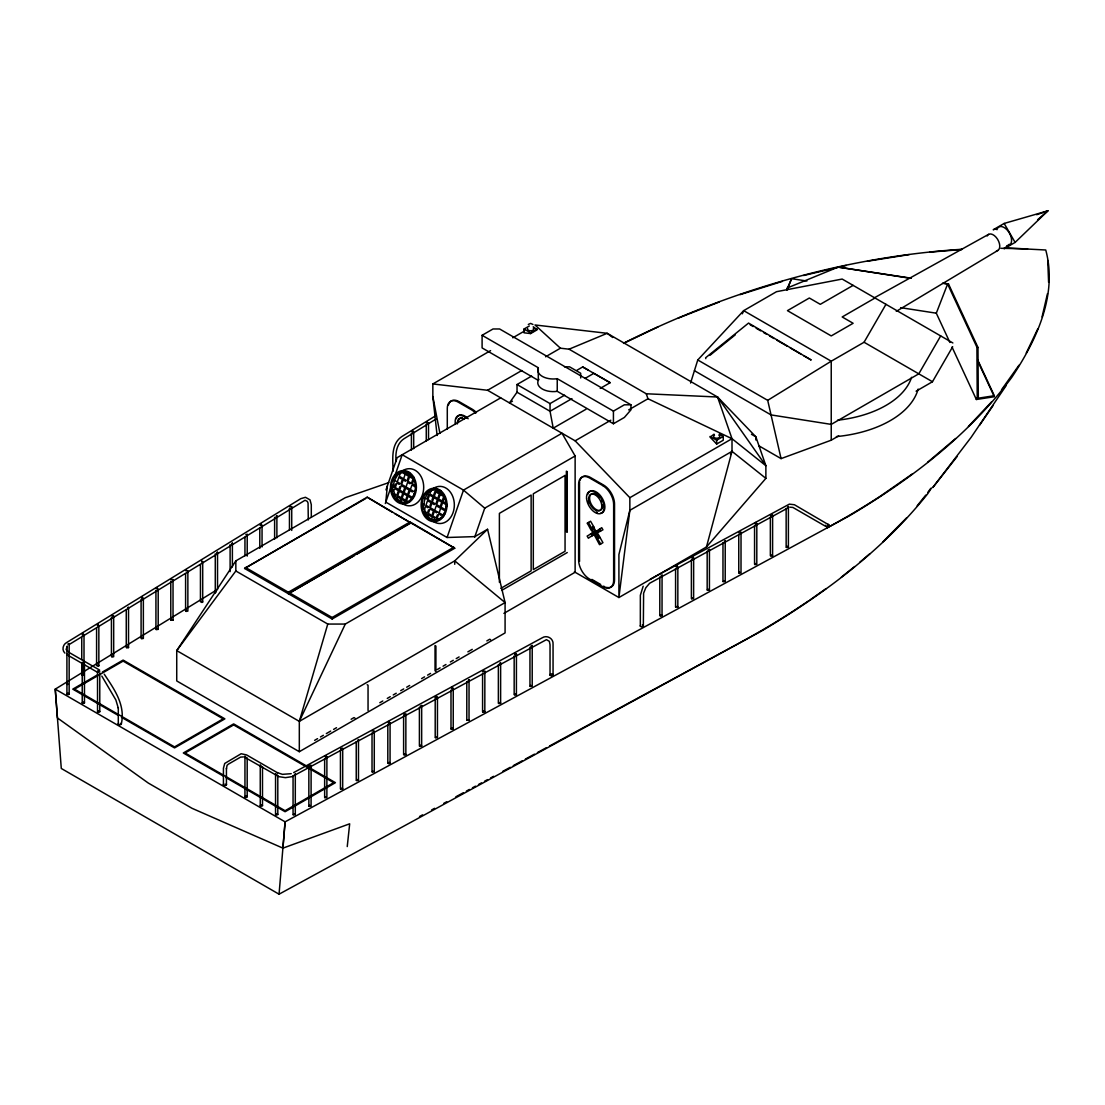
<?xml version="1.0" encoding="UTF-8"?>
<svg xmlns="http://www.w3.org/2000/svg" width="1105" height="1105" viewBox="0 0 1105 1105"><rect width="100%" height="100%" fill="white"/><g stroke="black" fill="none" stroke-linecap="round" stroke-linejoin="round"><path stroke-width="1.5" d="M1048.604 282.341L1047.747 260.476M393.408 486.835L393.463 485.813A15.484 11.989 -90 0 1 394.154 481.877L393.877 480.385L396.405 481.393M424.058 504.529L424.099 503.507A15.484 11.989 -90 0 1 424.803 499.571L424.527 498.079L427.041 499.087L428.091 496.062M295.311 773.873L295.297 814.661L293.336 814.924L293.916 813.805M310.243 766.11L311.113 765.309L311.085 806.098L309.138 806.36L309.718 805.241M326.9 756.732L326.887 797.52L324.925 797.796L325.505 796.677M342.702 748.168L342.674 788.956L340.727 789.219L340.768 788.279M358.49 739.604L358.476 780.392L356.514 780.655L357.095 779.55M373.421 731.842L374.291 731.04L374.264 771.829L372.316 772.091L372.896 770.986M390.079 722.477L390.065 763.265L388.615 763.707L388.159 762.574M405.866 713.913L405.853 754.701L404.402 755.143L403.947 754.011M421.668 705.335L421.654 746.124L419.693 746.4L420.273 745.281M436.599 697.587L437.456 696.772L437.442 737.56L435.481 737.836L436.061 736.717M453.257 688.208L453.23 728.996L451.282 729.259L451.323 728.319M469.045 679.644L469.031 720.432L466.807 720.046M482.581 671.384L483.451 670.583M484.846 671.08L484.819 711.869L482.871 712.131L483.451 711.026M499.778 663.318L500.634 662.517L500.62 703.305L498.659 703.567L498.714 702.614M516.436 653.953L516.408 694.741L514.958 695.183L514.502 694.051M532.223 645.375L532.209 686.164L530.248 686.44L530.828 685.321M662.061 574.959L662.033 615.747L660.597 616.203L660.127 615.071M677.848 568.081L677.835 607.184L675.611 606.797M693.65 557.832L693.622 598.62L691.661 598.882L692.255 597.777M709.438 549.268L709.424 590.056L707.462 590.319L707.518 589.379M725.225 540.704L725.212 581.492L723.25 581.755L723.83 580.65M740.157 532.942L741.027 532.14L741.013 572.929L739.052 573.191L739.632 572.072M756.814 523.577L756.801 564.365L754.839 564.627L755.419 563.509M772.616 514.999L772.588 555.787L771.152 556.243L770.682 555.111M788.404 506.435L788.39 547.224L786.429 547.486L787.009 546.381M216.718 589.918L55.25 689.147L57.419 717.946L148.277 783.044L192.063 808.321L282.921 848.143L285.09 821.844L849.192 515.911C910.644 479.446 968.754 435.232 1011.697 377.468C1036.255 340.644 1057.955 295.035 1045.744 249.992L1004.321 247.852M279.054 894.194L285.09 821.844L55.25 689.147L61.286 768.472L279.054 894.194L761.704 630.927C823.695 594.214 882.564 550.414 927.744 493.728L931.487 487.996M387.33 486.048L385.783 502.112L447.069 537.5L474.888 536.602L487.567 529.281L505.082 602.584L505.082 632.916L299.317 751.704L176.731 680.942L176.731 650.61L235.835 560.87L345.285 497.692L388.739 482.636M791.608 278.681L786.788 290.049L791.608 278.681L806.912 281.043M226.428 768.859L227.05 765.364L228.321 764.19L240.6 757.105L243.501 756.911M597.211 533.273L594.352 535L599.518 544.654L602.943 542.679L597.17 532.444M347.246 846.568L349.677 823.805L282.921 848.143M1047.471 293.654L1042.056 316.928M706.468 546.975L732.007 451.351L732.007 438.713L717.559 397.013L607.211 333.309L535 324.967L560.428 348.199L569.061 349.194L646.259 393.767L717.559 397.013L755.861 436.82L765.876 465.73L765.876 478.368L706.468 546.975L618.911 597.529L574.379 571.824M299.317 751.704L299.317 721.372L327.771 624.063L345.285 624.063L454.735 560.87L487.567 529.281M690.57 383.034L697.766 359.968L743.679 310.643L776.511 291.692L842.176 279.054L952.869 342.964M385.99 489.916L397.178 457.622L500.703 397.855M385.3 503.521L391.805 484.736M394.305 477.498L402.192 454.721L463.492 490.109L484.736 508.162L474.667 537.237M395.48 484.031L394.444 487.043L392.648 486.462L392.8 489.86L393.118 491.628L394.927 488.672L398.422 490.703L396.861 495.22L393.781 493.894L397.248 498.604A15.484 11.989 -90 0 0 399.803 500.952L400.853 498.88L397.344 496.849L396.888 498.162M399.858 486.559L398.822 489.57L395.314 487.54L396.888 483.023L399.223 484.377M401.295 482.415L402.344 479.39M407.289 471.973A15.484 11.989 -90 0 0 406.516 471.849L405.563 473.12L409.071 475.136M403.726 490.592L404.762 487.567L401.267 485.551L399.692 490.068L403.201 492.098M407.635 479.28L408.684 476.269L405.176 474.252L403.615 478.769L407.11 480.786M400.065 501.118L399.292 501.118L400.949 501.629L401.723 499.377L405.231 501.408M413.933 479.308L412.372 483.824L415.867 485.841M412.828 497.651L414.389 493.134M414.789 492.001L415.825 488.99M425.494 512.319L424.541 509.322L425.577 506.366L427.911 507.72M428.547 509.902L427.511 512.913L424.43 511.587L427.884 516.297A15.484 11.989 -90 0 0 430.439 518.646M429.983 505.759L431.033 502.734M431.945 500.095L432.994 497.084L429.486 495.068L427.925 499.584L431.42 501.615M434.942 491.435L433.381 495.952L429.873 493.935L430.909 490.979L426.82 493.976L428.616 494.557M427.538 515.855L427.994 514.543L431.489 516.574M437.939 489.667A15.484 11.989 -90 0 0 437.166 489.543L436.213 490.813L439.721 492.83L440.149 490.827M432.4 513.936L433.45 510.924L429.942 508.894L428.381 513.424L431.889 515.441M430.715 518.811L429.928 518.811L431.585 519.322L432.373 517.071L434.707 518.425M441.365 491.09L440.591 493.341L444.099 495.358M437.304 514.958L436.268 517.969L432.759 515.952L434.32 511.422L436.655 512.775M444.583 497.001L443.008 501.518L446.517 503.535M445.95 508.19L447 505.178M447.069 537.5L463.492 490.109L561.989 433.229L575.125 455.978L575.125 572.252L503.894 613.385M591.479 536.436L593.979 534.281L588.385 538.232L587.142 536.077L592.418 533.024M596.12 531.615L601.714 527.665L602.943 529.82L596.741 532.693M825.421 525.289L826.278 526.491L829.04 524.999L794.398 504.736L789.343 504.142L650.265 579.186M394.665 480.385L394.803 480.026A15.484 11.989 -90 0 1 396.612 476.738L397.579 474.722L400.259 473.285L399.237 476.241L402.731 478.258M425.315 498.079L425.439 497.72A15.484 11.989 -90 0 1 427.248 494.432L427.594 493.976M949.899 342.467L936.308 313.185L947.607 284.04L948.504 283.971L977.98 347.481L978.298 398.187L994.307 395.714L994.307 396.723L976.364 399.499L952.04 347.094M742.311 313.806L743.679 310.643L831.236 361.197L864.069 342.246L885.961 304.331M1037.802 328.82L1026.255 353.006M595.112 531.256L595.07 532.03M594.918 534.779L600.761 543.95M235.835 560.87L235.835 570.981L176.731 650.61L299.317 721.372L345.285 624.063M730.502 454.445L732.007 451.351L765.876 478.368M643.165 586.202L640.361 595.277L640.334 626.121M976.364 399.499L977.234 397.897L976.917 347.191L947.607 284.04L942.551 283.267M940.687 335.92L918.794 373.835L831.236 424.389L771.041 414.914L694.423 370.686M916.1 391.198L932.468 381.736L952.676 346.735M957.013 456.683L932.717 487.609L971.115 437.359L1006.241 385.465M1018.976 365.216L1001.531 389.775M979.583 425.218L993.119 405.48M531.629 376.101L517.029 384.526L517.029 392.22L509.46 402.911L512.444 401.184M67.239 645.955L66.148 649.533L69.049 652.42M927.786 492.443L930.7 488.438M443.699 515.938L442.939 516.85M917.164 505.8L925.741 495.109M410.079 521.947L288.377 592.225L288.377 593.73L410.95 522.458L454.735 548.246L332.149 619.007L244.592 568.453L367.178 497.181L410.95 522.969L384.043 538.494M991.392 402.054L968.422 426.447M111.425 615.955L112.213 615.457M113.663 615.913L112.89 616.742M82.088 675.266L82.544 674.147M170.764 579.476L171.565 578.992M82.088 634.823L84.008 634.491L84.008 674.934L83.22 675.417M173.015 579.434L172.228 580.277M98.055 625.858L98.842 625.375L98.842 665.818L98.055 666.301L96.591 665.514L96.591 628.441M113.677 616.259L113.677 656.702L111.757 657.033L112.213 655.9M127.724 607.626L128.525 607.142L128.525 647.585L126.592 647.917L126.536 646.964M217.519 552.086L216.746 552.914M141.965 598.523L143.36 598.026L143.36 638.455L141.426 638.801L141.896 637.668M232.354 542.956L231.58 543.798M157.393 589.393L158.195 588.896L158.195 629.339L156.261 629.684L156.219 628.731M170.764 619.919L173.029 620.223L170.792 620.264L170.764 581.161M187.077 571.147L187.864 570.663L187.864 611.106L185.944 611.438L186.4 610.305M276.872 515.607L276.084 516.436M289.455 506.532L290.256 506.035M201.911 562.031L202.698 561.547L202.698 601.99L201.911 602.474L200.447 601.686L200.447 564.614M291.706 506.491L290.933 507.319M215.295 592.915L216.069 592.073M411.419 431.572L412.828 431.074M906.611 517.831L882.923 541.823M66.922 693.843L67.737 693.36M82.226 702.67L83.041 702.2M97.53 711.51L98.345 711.04M244.951 796.622L245.766 796.139M260.255 805.448L261.07 804.979M275.559 814.288L276.374 813.819M1009.307 244.26L1004.155 248.722L1015.108 242.409L1047.941 210.806L1004.155 223.445L993.215 229.771L996.434 228.652M295.297 774.218L294.455 774.674M308.875 765.268L309.718 764.798M326.887 757.077L325.436 757.533M340.768 747.836L340.727 748.789M342.674 748.513L341.832 748.983M358.476 739.949L357.633 740.405M372.04 730.999L372.896 730.543M390.065 722.822L388.615 723.264M403.947 713.568L403.891 714.521M405.853 714.258L405.01 714.714M421.654 705.694L420.204 706.136M435.218 696.73L436.061 696.274M453.23 688.553L451.793 689.009M469.031 679.989L468.188 680.445M484.819 671.426L483.976 671.881M516.408 654.298L514.958 654.74M532.209 645.734L530.759 646.176M662.033 575.318L661.191 575.774M675.611 566.354L677.061 565.912M677.835 566.741L676.992 567.21M693.622 558.177L692.172 558.633M709.424 549.613L707.973 550.069M725.212 541.049L724.369 541.505M738.789 532.099L739.632 531.643M756.801 523.922L755.35 524.364M770.682 514.668L770.641 515.621M772.588 515.358L771.746 515.814M788.39 506.781L787.547 507.25M528.301 324.456L530.621 323.406L532.942 324.456M955.645 438.519L927.661 462.221M1037.636 219.729L1047.941 210.806L1036.67 214.715M859.773 562.279L869.842 553.702M709.824 355.409L735.308 334.801M841.375 577.141L854.662 566.547M441.641 518.065L440.398 518.936M912.523 473.824L880.133 496.338A828.902 478.562 0 0 1 826.858 528.024M810.048 599.918L826.057 588.62M808.667 600.844L793.404 610.996A895.506 517.016 0 0 1 740.074 642.654L549.558 745.986M399.692 473.644L402.013 472.415L404.306 473.741M430.342 491.338L432.483 489.902L436.668 489.501M435.605 415.798L402.096 436.392C390.548 443.892 392.869 459.528 393.118 471.172M69.062 644.588L305.035 500.261L307.3 501.366L308.06 503.079L308.295 519.972M436.13 418.988L404.112 438.671C396.598 443.533 395.176 453.285 396.129 461.517M697.766 359.968L767.699 400.341L831.236 361.197L831.236 440.191L781.069 458.616L758.762 445.743M896.293 311.348L997.856 250.448M482.098 335.298L538.287 367.73L538.287 380.369L482.098 347.923L482.098 335.298L493.037 328.972L499.612 328.972L630.941 404.803L630.941 409.858L624.38 417.441L613.427 423.754L557.238 391.322A15.484 8.937 0 0 1 541.602 388.573A15.484 8.937 0 0 1 538.936 379.264M533.245 326.735L537.182 329.773L530.621 333.572L524.046 332.812L524.046 329.014L529.309 325.989M437.11 435.508L432.842 396.585L432.842 383.946L490.579 350.617M512.789 337.799L524.626 330.961M524.046 329.014L530.621 332.812L537.182 329.014M432.842 383.946L487.567 390.272L521.767 370.52M545.566 356.791L560.428 348.199M576.865 370.313L582.694 366.943L588.261 370.051M244.592 568.453L365.686 498.548M585.07 378.407L593.813 373.352L610.153 382.689L600.236 388.408M517.029 384.526L550.041 403.587L564.627 395.162M571.934 398.629L550.041 411.267L517.029 392.22M97.931 674.616L72.764 689.147L118.497 715.557M102.378 672.047L123.111 660.086L224.895 718.858L174.549 747.919L121.44 717.255M586.064 409.223L553.232 428.174L550.041 411.267L550.041 403.587M911.28 278.211L838.225 267.12L910.589 278.322M288.377 593.73L354.152 555.76M357.136 554.033L381.059 540.221M538.287 367.73A15.484 8.937 0 0 0 557.238 378.684L613.427 411.115L624.38 404.803L630.941 404.803M487.567 390.272L575.125 440.812L610.816 420.218M628.662 409.914L647.986 398.753L732.007 438.713L765.876 465.73L717.559 397.013M853.129 285.38L820.283 304.331L809.343 298.005L787.451 310.643L831.236 335.92L853.129 323.282L842.176 316.969L875.008 298.005M484.736 508.162L575.125 455.978M289.248 592.722L332.149 617.488L453.851 547.224M719.3 434.168L723.25 436.434L723.25 440.232L716.675 444.017L710.114 437.193L714.051 434.168M710.114 436.434L716.675 440.232L723.25 436.434M732.007 451.351L629.85 510.33L618.911 554.558L618.911 597.529L629.85 510.33L629.85 497.692L732.007 438.713M593.551 532.168L591.479 527.859L593.661 526.602L590.567 521.229L587.142 523.218C590.167 527.044 591.355 534.627 596.548 531.367M591.783 529.115L593.979 527.845L593.661 526.602M593.357 533.204L590.236 534.295M598.302 530.345C592.46 532.058 594.518 535.621 598.924 531.422L599.849 531.602M500.827 588.357L531.132 570.857L531.132 495.04L499.391 513.355L499.391 582.294M501.67 590.402L567.252 552.541M596.741 537.693L598.924 536.422M597.667 538.591L599.849 537.32M299.317 721.372L505.082 602.584L454.735 560.87L454.735 564.296M831.236 440.191L838.681 435.895M314.635 740.336L317.563 738.651M320.478 736.966L323.392 735.281M326.32 733.596L330.699 731.068M333.613 729.383L336.528 727.698M351.128 719.272L354.042 717.587L354.912 718.098M379.816 702.711L382.8 700.984M387.275 698.401L390.258 696.675M393.242 694.948L396.225 693.236M400.701 690.639L403.698 688.926M406.681 687.2L409.665 685.473M421.599 678.581L424.582 676.854M427.566 675.141L430.549 673.415M437.221 669.561L440.135 667.876M443.064 666.191L445.978 664.506M450.357 661.978L453.271 660.293M456.199 658.608L459.114 656.923M467.871 651.867L472.249 649.339M486.835 640.914L489.75 639.229L490.634 639.74M874.552 297.701L988.574 234.357M293.681 772.588L542.058 637.889C546.809 634.574 553.674 638.455 553.053 644.27L553.053 674.685M787.741 508.051L649.588 583.288L645.803 587.791L643.607 593.233L643.345 625.706M419.527 816.498L422.552 814.868M431.613 809.951L434.638 808.308M443.713 803.39L446.738 801.747M455.813 796.829L463.368 792.727M466.393 791.083L469.418 789.44M472.443 787.796L475.468 786.166M478.493 784.522L481.518 782.879M484.543 781.249L487.567 779.605M490.592 777.961L493.617 776.318M502.678 771.401L510.248 767.298M513.273 765.655L522.347 760.737M525.358 759.094L534.433 754.176M537.458 752.546L546.533 747.615M624.366 342.812C729.452 290.366 844.855 256.871 962.248 249.26M623.524 343.406L658.055 326.9M404.278 502.734L409.679 501.725M440.315 519.419L438.644 519.792M569.061 349.194L607.211 333.309L612.695 337.508M787.022 288.087L838.502 266.954M678.139 318.171L719.217 302.01M427.055 421.958L426.281 422.801M427.732 423.243L428.519 422.759L428.519 439.61M412.897 432.359L413.684 431.875L413.684 448.727M186.4 569.876L185.626 570.705M156.219 588.288L157.324 588.095M96.867 624.767L97.986 624.574M67.709 683.263L66.908 683.746L67.778 684.548M408.781 502.098L406.488 500.786L408.063 496.255L411.557 498.286M740.115 294.634L782.368 281.374M754.895 523.231L756.538 523.259M691.716 557.5L693.36 557.528M514.502 653.608L515.634 653.456M451.323 687.876L452.456 687.724M388.159 722.131L389.278 721.979M324.981 756.4L326.624 756.428M438.036 520.013L434.638 520.4M803.639 275.518L846.168 265.449M291.237 773.68L282.424 774.343L277.189 772.588M867.328 261.25L909.208 254.578M929.816 252.12L961.792 249.523M789.882 507.195L792.907 507.444L825.532 526.284M245.821 534.696L247.216 534.185L247.216 556.091M67.778 644.105L69.173 643.607L69.159 694.189L68.344 694.658L66.922 694.189L66.908 646.674M1000.895 248.307L1027.581 248.832M564.517 366.832L569.572 366.832L580.691 373.255L580.691 377.993M406.018 471.807L401.226 472.415L402.013 472.415M398.076 474.294L398.85 474.294M428.712 491.987L429.5 491.987M394.568 495.703L395.355 495.703M424.071 504.156L423.298 504.156L423.339 506.546L423.768 509.322L424.541 509.322M423.284 505.496L424.058 505.496M425.218 513.397L426.005 513.397M83.649 663.055L82.226 662.572M276.982 774.674L275.559 774.191M943.435 283.184L948.504 283.971M900.63 307.66L936.308 313.185M976.917 347.191L977.98 347.481M977.234 397.897L978.298 398.187M827.977 524.336L828.722 524.557M260.117 525.414L262.051 525.068L262.051 546.975M201.842 601.175L202.698 601.99M157.324 628.538L158.195 629.339M127.655 646.77L128.525 647.585M97.986 665.017L98.842 665.818M67.737 654.215L66.922 653.746M83.649 661.757L84.463 662.572M98.953 670.597L99.768 671.412M98.345 671.881L97.53 671.412M68.344 693.36L69.159 693.843M83.649 702.2L84.463 702.67M245.766 756.994L244.951 756.524M98.953 711.04L99.768 711.51M261.07 765.834L260.255 765.364M246.36 796.139L247.189 796.622M261.664 804.979L262.493 805.448M276.982 813.819L277.797 814.288M787.616 546.395L788.404 546.878M771.815 554.959L772.616 555.442M724.438 580.65L725.225 581.147M708.636 589.227L709.438 589.711M677.061 606.355L677.848 606.838M661.26 614.919L662.061 615.402M515.634 693.899L516.436 694.382M499.847 702.462L500.634 702.96M484.045 711.026L484.846 711.523M468.258 719.604L469.045 720.087M452.456 728.167L453.257 728.651M420.867 745.295L421.668 745.778M405.079 753.859L405.866 754.356M389.278 762.422L390.079 762.92M357.702 779.564L358.49 780.047M341.901 788.127L342.702 788.611M294.524 813.819L295.311 814.316M596.134 533.605L598.62 538.038M400.949 501.629L401.226 501.781A15.484 11.989 -90 0 0 404.278 502.678M431.585 519.322L431.875 519.461A15.484 11.989 -90 0 0 434.928 520.372M864.069 342.246L932.468 381.736M750.212 324.815L753.196 326.541M756.165 328.254L760.627 330.823M763.596 332.55L766.566 334.263M769.55 335.975L774.011 338.558M776.981 340.271L787.382 346.279M790.365 347.992L800.766 354.001M803.736 355.727L811.181 360.009L748.555 323.074L705.625 357.771L705.805 358.655M751.469 434.293L755.861 436.82L755.861 439.983M582.694 366.943L610.153 382.689M591.907 579.421L600.664 584.462M409.941 475.647L412.276 476.987M401.17 478.727L398.836 477.374L397.275 481.891L400.784 483.921M405.549 481.255L403.215 479.902L401.654 484.418L405.148 486.449M409.927 483.769L407.593 482.429L406.032 486.946L409.527 488.976M415.48 486.974L411.972 484.957L410.411 489.474L413.905 491.504M446.116 504.667L442.622 502.651L441.047 507.167L444.555 509.198M412.358 491.96L410.01 490.606L408.449 495.123L411.958 497.153M429.859 502.071L427.524 500.717L425.964 505.234L429.458 507.264M434.237 504.598L431.903 503.245L430.342 507.761L433.837 509.792M439.79 507.789L436.282 505.772L434.721 510.289L438.215 512.319M444.169 510.317L440.66 508.3L439.099 512.817L442.594 514.847M441.033 515.303L438.699 513.949L437.138 518.48L439.431 519.792M391.985 512.016L367.178 497.181M394.899 513.701L454.735 548.246M245.476 567.445L288.377 592.225M235.835 570.981L327.771 624.063M367.178 684.727L368.048 685.238L368.048 710.515M68.621 652.185L99.63 670.086M277.562 772.809L246.553 754.908L241.139 753.748L224.729 763.458L223.431 768.251L223.431 784.812M67.032 654.713L98.041 672.614M245.158 757.547L278.847 776.649L285.435 777.658L292.01 776.649L546.464 639.657L549.351 641.328L550.041 644.823L550.041 675.086M223.127 775.972L183.306 752.975L233.652 723.899L335.437 782.672L285.09 811.733L226.083 777.671M592.418 527.306L594.531 530.234M575.125 440.812L629.85 497.692M64.905 653.11C61.493 649.947 62.93 644.187 67.018 642.323L300.822 498.645L305.463 497.291L310.035 499.888L311.292 504.654L311.306 516.96M413.325 476.628L413.823 477.36M104.257 674.188C114.202 689.175 125.694 704.976 121.288 724.12M101.812 676.067L115.859 699.948L118.29 708.125M1004.155 223.445L1015.108 242.409M599.518 528.936L600.761 531.077M593.979 527.845L595.733 530.897M588.385 522.499L591.479 527.859M977.607 359.733L994.307 395.714M977.607 360.741L993.575 395.162M395.245 495.496L393.905 491.628M646.259 393.767L647.986 398.753M767.699 400.341L781.069 458.616M432.842 396.585L439.928 433.381M786.152 508.424L786.152 547.182M770.351 517.002L770.351 555.746M755.696 522.458L755.696 523.729M754.563 525.566L754.563 564.324M738.762 534.129L738.762 572.887M722.974 542.693L722.974 581.451M716.675 440.232L716.675 444.017M707.172 551.257L707.172 590.015M692.517 556.727L692.517 557.984M691.385 559.821L691.385 598.579M676.716 565.29L676.716 566.547M675.583 568.384L675.583 607.142M659.796 576.962L659.796 615.72M613.427 411.115L613.427 423.754M557.238 378.684L557.238 391.322M530.621 332.812L530.621 333.572M529.958 647.378L529.958 686.122M515.303 652.834L515.303 654.105M514.17 655.942L514.17 694.7M498.369 664.506L498.369 703.263M482.581 673.069L482.581 711.827M466.793 681.633L466.793 720.391M452.125 687.103L452.125 688.36M450.992 690.197L450.992 728.955M447.29 429.141L447.29 408.463A15.484 8.937 60 0 1 458.23 402.151L471.365 409.734A15.484 8.937 60 0 1 475.564 413.104M435.909 671.329L435.909 646.052L435.038 645.555L435.038 670.832M435.204 697.075L435.204 737.518M426.268 424.14L426.268 440.992M419.403 707.338L419.403 746.096M412.552 430.453L412.552 431.724M411.419 433.257L411.419 450.108M403.615 715.902L403.615 754.66M388.946 721.358L388.946 722.629M387.814 724.466L387.814 763.223M372.026 733.029L372.026 771.787M356.238 741.593L356.238 780.351M340.437 750.157L340.437 788.915M332.149 617.488L332.149 619.007M325.768 755.627L325.768 756.884M324.649 758.734L324.649 797.479M308.848 767.298L308.848 806.056M293.06 775.862L293.06 814.62M291.72 506.836L291.72 530.428M289.455 508.217L289.455 530.124M277.797 775.53L277.797 814.634L276.374 815.117L275.559 814.634L275.559 773.845M276.885 515.952L276.885 537.859M274.62 517.333L274.62 539.24M262.493 766.69L262.493 805.794L261.07 806.277L260.255 805.794L260.255 765.005M260.918 523.66L260.918 524.916M259.786 528.135L259.786 548.356M247.189 757.864L247.189 796.967L245.766 797.437L244.951 796.967L244.951 756.179M244.951 537.251L244.951 555.787M232.382 543.315L232.382 566.906M230.116 544.682L230.116 571.644M226.428 768.362L226.428 784.812M217.533 552.431L217.533 589.504M215.282 553.812L215.282 592.556M201.566 560.125L201.566 561.395M185.599 573.73L185.599 610.803M173.029 579.78L173.029 620.223M157.062 587.487L157.062 588.744M155.929 590.277L155.929 629.035M142.227 596.603L142.227 597.86M141.095 599.393L141.095 638.151M126.26 610.209L126.26 647.268M118.29 707.697L118.29 724.12M111.425 617.64L111.425 656.398M99.768 672.752L99.768 711.855L98.345 712.324L97.53 711.855L97.53 671.067M97.71 623.952L97.71 625.223M84.463 663.912L84.463 703.015L83.041 703.498L82.226 703.015L82.226 662.226M82.875 633.082L82.875 634.339M81.742 637.557L81.742 659.464M81.742 662.834L81.742 674.63M226.028 783.956A1.547 0.898 0 0 1 226.028 785.213A1.547 0.898 0 0 1 223.832 785.213A1.547 0.898 0 0 1 223.832 783.956M551.989 674.022A1.547 0.898 0 0 1 552.79 675.417A1.547 0.898 0 0 1 550.249 675.376A1.547 0.898 0 0 1 551.188 674.009M642.281 625.057A1.547 0.898 0 0 1 643.317 626.176A1.547 0.898 0 0 1 641.397 626.77A1.547 0.898 0 0 1 640.361 625.651M120.887 723.25A1.547 0.898 0 0 1 120.887 724.521A1.547 0.898 0 0 1 118.691 724.521A1.547 0.898 0 0 1 118.691 723.25M718.872 435.177A3.094 1.782 0 0 1 718.872 437.704A3.094 1.782 0 0 1 714.493 437.704A3.094 1.782 0 0 1 714.493 435.177M533.301 328.116A3.094 1.782 0 0 1 531.022 330.782A3.094 1.782 0 0 1 527.624 328.558M579.6 482.194A15.484 8.937 60 0 0 579.503 483.783L579.503 559.613A15.484 8.937 60 0 0 579.6 561.312M579.876 480.73A15.484 8.937 60 0 1 590.443 477.471L603.579 485.054A15.484 8.937 60 0 1 614.532 504.004L614.532 579.835A15.484 8.937 60 0 1 606.41 587.363M605.015 586.865A15.484 8.937 60 0 1 603.579 586.147M602.653 504.75A9.282 5.359 60 0 1 596.99 509.999A9.282 5.359 60 0 1 589.628 499.211A9.282 5.359 60 0 1 595.277 493.976M596.134 494.405A9.282 5.359 60 0 1 596.99 494.957M597.833 495.648A9.282 5.359 60 0 1 599.421 497.319M601.355 500.372A9.282 5.359 60 0 1 601.824 501.477M587.68 494.488A12.376 7.155 60 0 1 601.465 497.043A12.376 7.155 60 0 1 600.512 513.273M597.28 512.665A12.376 7.155 60 0 1 596.134 512.098M588.551 502.665A12.376 7.155 60 0 1 588.053 501.187M448.533 404.9A15.484 8.937 60 0 1 449.003 403.601M449.638 402.482A15.484 8.937 60 0 1 459.114 401.64L472.249 409.223A15.484 8.937 60 0 1 476.435 412.607M458.23 422.372A9.282 5.359 60 0 1 462.291 417.704M456.351 418.657A12.376 7.155 60 0 1 456.71 417.621M457.221 416.723A12.376 7.155 60 0 1 468.147 418.754M455.467 424.403A12.376 7.155 60 0 1 466.2 418.201M457.415 423.892A9.282 5.359 60 0 1 463.92 419.085M911.597 377.288A92.875 53.62 0 0 1 837.549 420.204M918.131 389.098A99.063 57.198 0 0 1 836.416 436.586M997.718 228.072A10.525 6.078 60 0 1 1009.749 233.652A10.525 6.078 60 0 1 1007.014 245.669M996.972 229.716A10.525 6.078 60 0 1 997.29 228.832M987.152 236A9.282 5.359 60 0 1 997.539 239.205A9.282 5.359 60 0 1 996.503 250.863M432.304 489.225A18.578 14.393 -90 0 1 450.826 492.789A18.578 14.393 -90 0 1 450.923 516.974A18.578 14.393 -90 0 1 432.414 520.773M439.472 490.123A15.484 11.989 -90 0 1 440.204 490.44M401.654 471.531A18.578 14.393 -90 0 1 420.19 475.095A18.578 14.393 -90 0 1 420.273 499.28A18.578 14.393 -90 0 1 401.778 503.079M408.822 472.429A15.484 11.989 -90 0 1 409.568 472.747M399.306 491.2L397.731 495.731L401.239 497.747L402.8 493.231L399.306 491.2M403.684 493.728L402.11 498.258L405.618 500.275L407.179 495.758L403.684 493.728M405.646 488.079L404.071 492.595L407.579 494.626L409.14 490.095L405.646 488.079M409.554 476.78L407.994 481.297L411.488 483.313L413.063 478.797L409.554 476.78M433.864 497.595L432.304 502.112L435.798 504.142L437.373 499.612L433.864 497.595M435.826 491.946L434.251 496.463L437.76 498.479L439.32 493.963L435.826 491.946M438.243 500.123L436.682 504.64L440.177 506.67L441.751 502.14L438.243 500.123M440.204 494.474L438.63 498.99L442.138 501.007L443.699 496.49L440.204 494.474M123.111 661.094L74.518 689.147L174.549 746.911L223.141 718.858L123.111 661.094M565.056 475.44L533.314 493.769L533.314 569.6L565.056 551.271L565.056 475.44M233.652 724.921L185.06 752.975L285.09 810.725L333.682 782.672L233.652 724.921M404.775 502.706L403.988 502.706L404.775 502.706M602.708 485.551L589.573 477.968A15.484 8.937 60 0 0 578.633 484.294L578.633 560.125A15.484 8.937 60 0 0 589.573 579.075L602.708 586.658A15.484 8.937 60 0 0 613.648 580.346L613.648 504.515A15.484 8.937 60 0 0 602.708 485.551M567.252 471.655L566.368 471.144L566.368 531.809L567.252 532.32L567.252 471.655M586.589 498.797A12.376 7.155 60 0 0 600.595 513.59A12.376 7.155 60 0 0 598.62 495.081A12.376 7.155 60 0 0 586.589 498.797M588.758 499.722A9.282 5.359 60 0 0 599.255 510.814A9.282 5.359 60 0 0 597.777 496.932A9.282 5.359 60 0 0 588.758 499.722M592.252 533.273A1.575 0.912 60 0 0 593.91 535.359A1.575 0.912 60 0 0 593.91 533.135A1.575 0.912 60 0 0 592.252 533.273M445.108 513.715A16.713 12.942 -90 0 0 434.445 488.244A16.713 12.942 -90 0 0 422.69 512.913A16.713 12.942 -90 0 0 445.108 513.715M444.293 513.065A15.484 11.989 -90 0 0 434.417 489.487A15.484 11.989 -90 0 0 423.533 512.319A15.484 11.989 -90 0 0 444.293 513.065M414.472 496.021A16.713 12.942 -90 0 0 403.795 470.55A16.713 12.942 -90 0 0 392.054 495.22A16.713 12.942 -90 0 0 414.472 496.021M413.657 495.372A15.484 11.989 -90 0 0 403.767 471.794A15.484 11.989 -90 0 0 392.897 494.626A15.484 11.989 -90 0 0 413.657 495.372"/></g></svg>
